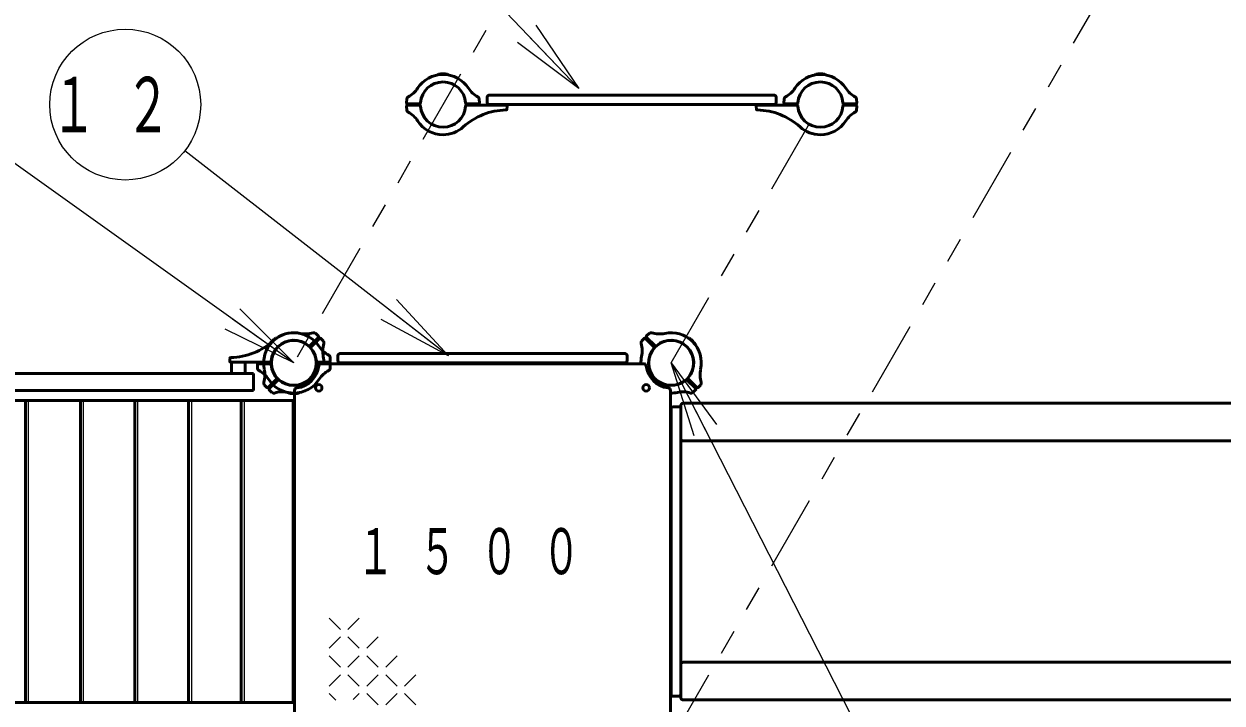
# Model space of a CAD drawing. Units: millimetres on the paper, scale 1:50. Extents: x -365 to 0, y -594 to 257.
# Drawn here: x -258.93 to -211.31, y 169.61 to 196.61 of the extents above; entities that cross this region are included whole.
import ezdxf

# ---------------------------------------------------------------- set-up
doc = ezdxf.new("R2010")
doc.units = ezdxf.units.MM
doc.linetypes.add('USER3', pattern=[8, 3, -1, 1, -1, 1, -1])
doc.layers.add('LY_1', color=140, linetype='Continuous', lineweight=50)
doc.styles.add('ＭＳ ゴシック', font='')
doc.styles.get('ＭＳ ゴシック').set_extended_font_data('MS Gothic')

msp = doc.modelspace()

# ---------------------------------------------------------------- linework, layer by layer
at = {"layer": 'LY_1', "color": 7, "linetype": 'USER3', "lineweight": 13}
for p, q in [((-229.576, 215.398), (-248.205, 183.131)), ((-233.205, 168.131), (-214.576, 200.398)), ((-233.205, 183.131), (-227.274, 193.404))]:
    msp.add_line(p, q, dxfattribs=at)
at = {"layer": 'LY_1', "color": 7, "lineweight": 13}
for p, q in [((-236.881, 194.038), (-243.06, 200.534)), ((-238.587, 196.557), (-236.881, 194.038)), ((-236.881, 194.038), (-239.311, 195.867)), ((-236.881, 194.038), (-238.949, 196.212)), ((-248.205, 183.131), (-260.152, 191.662)), ((-242.062, 183.413), (-252.539, 191.562)), ((-250.356, 185.281), (-248.205, 183.131)), ((-244.123, 185.65), (-242.062, 183.413)), ((-248.205, 183.131), (-250.647, 184.874)), ((-242.062, 183.413), (-244.737, 184.86)), ((-242.062, 183.413), (-244.43, 185.255)), ((-248.205, 183.131), (-250.937, 184.467)), ((-232.287, 180.232), (-233.205, 183.131)), ((-233.205, 183.131), (-231.396, 180.686)), ((-233.205, 183.131), (-231.842, 180.459)), ((-233.205, 183.131), (-223.305, 163.728)), ((-258.76, 181.631), (-258.76, 169.631)), ((-256.579, 181.631), (-256.579, 169.631)), ((-254.416, 181.631), (-254.416, 169.631)), ((-252.279, 181.631), (-252.279, 169.631)), ((-250.174, 181.631), (-250.174, 169.631)), ((-246.353, 172.533), (-246.803, 172.983)), ((-245.603, 172.983), (-246.053, 172.533)), ((-246.353, 172.233), (-246.803, 171.783)), ((-245.603, 171.783), (-246.053, 172.233)), ((-244.853, 172.233), (-245.303, 171.783)), ((-246.353, 171.033), (-246.803, 171.483)), ((-245.603, 171.483), (-246.053, 171.033)), ((-244.853, 171.033), (-245.303, 171.483)), ((-244.103, 171.483), (-244.553, 171.033)), ((-246.353, 170.733), (-246.803, 170.283)), ((-245.603, 170.283), (-246.053, 170.733)), ((-244.853, 170.733), (-245.303, 170.283)), ((-244.103, 170.283), (-244.553, 170.733)), ((-243.353, 170.733), (-243.803, 170.283)), ((-246.536, 169.716), (-246.803, 169.983)), ((-245.603, 169.983), (-245.843, 169.744)), ((-244.853, 169.533), (-245.303, 169.983)), ((-244.103, 169.983), (-244.553, 169.533)), ((-243.353, 169.533), (-243.803, 169.983))]:
    msp.add_line(p, q, dxfattribs=at)
at = {"layer": 'LY_1'}
for p, q in [((-242.474, 194.587), (-242.474, 194.59)), ((-242.074, 194.587), (-242.074, 194.59)), ((-227.474, 194.587), (-227.474, 194.59)), ((-227.074, 194.587), (-227.074, 194.59)), ((-243.723, 193.475), (-243.717, 193.633)), ((-243.212, 193.434), (-243.683, 193.434)), ((-243.212, 193.374), (-243.683, 193.374)), ((-241.337, 193.434), (-240.866, 193.434)), ((-241.337, 193.374), (-239.765, 193.374)), ((-240.826, 193.475), (-240.831, 193.621)), ((-240.524, 193.684), (-240.524, 193.504)), ((-229.124, 193.784), (-240.424, 193.784)), ((-229.124, 193.404), (-240.424, 193.404)), ((-228.212, 193.374), (-229.783, 193.374)), ((-229.024, 193.684), (-229.024, 193.504)), ((-228.723, 193.475), (-228.718, 193.621)), ((-228.212, 193.434), (-228.683, 193.434)), ((-226.337, 193.434), (-225.866, 193.434)), ((-226.337, 193.374), (-225.866, 193.374)), ((-225.826, 193.475), (-225.831, 193.633)), ((-243.723, 193.333), (-243.718, 193.187)), ((-239.725, 193.332), (-239.731, 193.227)), ((-229.823, 193.332), (-229.818, 193.227)), ((-225.826, 193.333), (-225.831, 193.187)), ((-248.9, 184.109), (-248.903, 184.111)), ((-247.564, 183.815), (-247.23, 184.148)), ((-247.521, 183.773), (-247.188, 184.106)), ((-247.231, 184.206), (-247.346, 184.313)), ((-247.13, 184.105), (-247.023, 183.99)), ((-234.28, 184.105), (-234.387, 183.99)), ((-233.889, 183.773), (-234.222, 184.106)), ((-233.847, 183.815), (-234.18, 184.148)), ((-234.179, 184.206), (-234.064, 184.313)), ((-232.51, 184.109), (-232.508, 184.111)), ((-249.183, 183.826), (-249.186, 183.829)), ((-246.455, 183.411), (-246.455, 183.231)), ((-246.355, 183.511), (-235.055, 183.511)), ((-234.955, 183.411), (-234.955, 183.231)), ((-232.227, 183.826), (-232.225, 183.829)), ((-250.754, 183.203), (-250.749, 183.308)), ((-249.143, 183.161), (-250.714, 183.161)), ((-250.677, 183.161), (-250.677, 182.711)), ((-250.133, 183.161), (-250.133, 182.711)), ((-249.654, 183.06), (-249.649, 182.914)), ((-249.143, 183.101), (-249.614, 183.101)), ((-247.268, 183.161), (-246.797, 183.161)), ((-247.268, 183.101), (-246.797, 183.101)), ((-240.705, 183.101), (-247.113, 183.101)), ((-246.757, 183.202), (-246.762, 183.348)), ((-246.757, 183.06), (-246.762, 182.902)), ((-246.355, 183.131), (-235.055, 183.131)), ((-240.705, 183.101), (-234.298, 183.101)), ((-249.812, 182.711), (-276.598, 182.711)), ((-249.812, 182.711), (-249.812, 182.031)), ((-248.889, 182.489), (-249.222, 182.156)), ((-248.847, 182.447), (-249.18, 182.114)), ((-232.564, 182.447), (-232.23, 182.114)), ((-232.521, 182.489), (-232.188, 182.156)), ((-249.812, 182.031), (-276.598, 182.031)), ((-249.28, 182.157), (-249.379, 182.264)), ((-249.179, 182.056), (-249.073, 181.957)), ((-248.405, 181.948), (-248.405, 181.945)), ((-248.175, 175.631), (-248.175, 182.039)), ((-248.005, 181.948), (-248.005, 181.945)), ((-233.235, 175.631), (-233.235, 182.039)), ((-232.231, 182.056), (-232.338, 181.957)), ((-232.13, 182.157), (-232.031, 182.264)), ((-248.205, 181.631), (-278.205, 181.631)), ((-258.869, 181.631), (-258.869, 169.631)), ((-256.691, 181.631), (-256.691, 169.631)), ((-254.532, 181.631), (-254.532, 169.631)), ((-252.398, 181.631), (-252.398, 169.631)), ((-250.295, 181.631), (-250.295, 169.631)), ((-248.205, 181.631), (-248.325, 181.631)), ((-248.228, 181.631), (-248.228, 169.631)), ((-175.225, 181.531), (-232.725, 181.531)), ((-233.205, 181.321), (-233.205, 169.941)), ((-232.885, 181.381), (-233.145, 181.381)), ((-232.825, 169.831), (-232.825, 181.431)), ((-175.225, 180.031), (-232.725, 180.031)), ((-248.175, 175.631), (-248.175, 169.223)), ((-233.235, 175.631), (-233.235, 169.223)), ((-175.225, 171.231), (-232.725, 171.231)), ((-248.205, 169.631), (-278.205, 169.631)), ((-248.205, 169.631), (-248.325, 169.631)), ((-232.885, 169.881), (-233.145, 169.881)), ((-175.225, 169.731), (-232.725, 169.731))]:
    msp.add_line(p, q, dxfattribs=at)
at = {"layer": 'LY_1', "color": 7, "lineweight": 13}
msp.add_circle((-254.907, 193.404), 3, dxfattribs=at)
at = {"layer": 'LY_1'}
for centre, radius in [((-248.205, 183.131), 0.891), ((-233.205, 183.131), 0.891), ((-247.215, 182.141), 0.13), ((-234.195, 182.141), 0.13)]:
    msp.add_circle(centre, radius, dxfattribs=at)
for centre, radius, start, end in [((-242.274, 193.404), 1.2, 90, 147.2728), ((-242.454, 194.59), 0.02, 98.6269, 180), ((-242.274, 193.404), 1.22, 90, 98.6269), ((-242.274, 193.404), 1.22, 81.3731, 90), ((-242.274, 193.404), 1.2, 32.7272, 90), ((-242.094, 194.59), 0.02, 0, 81.3731), ((-227.274, 193.404), 1.2, 90, 147.2728), ((-227.454, 194.59), 0.02, 98.6269, 180), ((-227.274, 193.404), 1.22, 90, 98.6269), ((-227.274, 193.404), 1.22, 81.3731, 90), ((-227.274, 193.404), 1.2, 32.7272, 90), ((-227.094, 194.59), 0.02, 0, 81.3731), ((-244.125, 194.593), 1, 297.4588, 327.2728), ((-242.274, 193.404), 0.9, 90, 175.7293), ((-242.274, 193.404), 0.9, 4.2707, 90), ((-240.423, 194.593), 1, 212.7272, 242.5412), ((-229.125, 194.593), 1, 297.4588, 327.2728), ((-227.274, 193.404), 0.9, 90, 175.7293), ((-227.274, 193.404), 0.9, 4.2707, 90), ((-225.423, 194.593), 1, 212.7272, 242.5412), ((-243.683, 193.474), 0.04, 178, 270), ((-243.683, 193.334), 0.04, 90, 182), ((-243.618, 193.617), 0.1, 117.4588, 178), ((-243.212, 193.474), 0.04, 270, 355.7293), ((-243.212, 193.334), 0.04, 4.2707, 90), ((-241.337, 193.474), 0.04, 184.2707, 270), ((-241.337, 193.334), 0.04, 90, 175.7293), ((-240.931, 193.617), 0.1, 2, 62.5412), ((-240.866, 193.474), 0.04, 270, 2), ((-240.424, 193.684), 0.1, 90, 180), ((-240.424, 193.504), 0.1, 180, 270), ((-239.765, 193.334), 0.04, 357, 90), ((-229.783, 193.334), 0.04, 90, 183), ((-229.124, 193.684), 0.1, 0, 90), ((-229.124, 193.504), 0.1, 270, 0), ((-228.683, 193.474), 0.04, 178, 270), ((-228.618, 193.617), 0.1, 117.4588, 178), ((-228.212, 193.474), 0.04, 270, 355.7293), ((-228.212, 193.334), 0.04, 4.2707, 90), ((-226.337, 193.474), 0.04, 184.2707, 270), ((-226.337, 193.334), 0.04, 90, 175.7293), ((-225.931, 193.617), 0.1, 2, 62.5412), ((-225.866, 193.474), 0.04, 270, 2), ((-225.866, 193.334), 0.04, 358, 90), ((-243.618, 193.191), 0.1, 182, 242.5412), ((-243.618, 193.191), 0.1, 182, 242.5412), ((-244.125, 192.215), 1, 32.7272, 62.5412), ((-242.274, 193.404), 0.9, 184.2707, 270), ((-242.274, 193.404), 0.9, 270, 355.7293), ((-239.721, 190.59), 2.6, 91.0841, 132.2172), ((-239.771, 193.229), 0.04, 271.0842, 357), ((-229.778, 193.229), 0.04, 183, 268.9158), ((-229.828, 190.59), 2.6, 47.7828, 88.9159), ((-227.274, 193.404), 0.9, 184.2707, 270), ((-227.274, 193.404), 0.9, 270, 355.7293), ((-225.423, 192.215), 1, 117.4588, 147.2728), ((-225.931, 193.191), 0.1, 297.4588, 358), ((-225.931, 193.191), 0.1, 297.4588, 358), ((-242.274, 193.404), 1.2, 212.7272, 270), ((-242.274, 193.404), 1.2, 270, 312.2172), ((-227.274, 193.404), 1.2, 227.7828, 270), ((-227.274, 193.404), 1.2, 270, 327.2728), ((-248.205, 183.131), 1.2, 77.7272, 135), ((-248.205, 183.131), 1.2, 90, 132.2172), ((-248.205, 183.131), 1.2, 32.7272, 90), ((-247.738, 185.281), 1, 257.7272, 287.5412), ((-247.406, 184.232), 0.1, 47, 107.5412), ((-234.004, 184.232), 0.1, 72.4588, 133), ((-233.673, 185.281), 1, 252.4588, 282.2728), ((-233.205, 183.131), 1.2, 45, 102.2728), ((-250.759, 185.945), 2.6, 271.0842, 312.2172), ((-248.205, 183.131), 1.2, 135, 192.2728), ((-249.171, 183.843), 0.02, 143.6269, 225), ((-248.205, 183.131), 1.22, 135, 143.6269), ((-248.205, 183.131), 0.9, 90, 175.7293), ((-248.205, 183.131), 1.22, 126.3731, 135), ((-248.917, 184.097), 0.02, 45, 126.3731), ((-248.205, 183.131), 0.9, 49.2707, 135), ((-248.205, 183.131), 0.9, 4.2707, 90), ((-247.259, 184.177), 0.04, 315, 47), ((-247.16, 184.078), 0.04, 43, 135), ((-246.056, 183.599), 1, 162.4588, 192.2728), ((-247.104, 183.93), 0.1, 342.4588, 43), ((-234.306, 183.93), 0.1, 137, 197.5412), ((-235.355, 183.599), 1, 347.7272, 17.5412), ((-234.251, 184.078), 0.04, 45, 137), ((-234.152, 184.177), 0.04, 133, 225), ((-233.205, 183.131), 0.9, 45, 130.7293), ((-232.494, 184.097), 0.02, 53.6269, 135), ((-233.205, 183.131), 1.22, 45, 53.6269), ((-233.205, 183.131), 1.2, 347.7272, 45), ((-233.205, 183.131), 1.22, 36.3731, 45), ((-232.239, 183.843), 0.02, 315, 36.3731), ((-248.205, 183.131), 0.9, 135, 220.7293), ((-247.592, 183.843), 0.04, 229.2707, 315), ((-248.205, 183.131), 0.9, 315, 40.7293), ((-247.493, 183.744), 0.04, 135, 220.7293), ((-246.354, 184.32), 1, 212.7272, 242.5412), ((-248.205, 183.131), 1.2, 358.5675, 12.2728), ((-246.862, 183.344), 0.1, 2, 62.5412), ((-246.862, 183.344), 0.1, 2, 62.5412), ((-246.355, 183.411), 0.1, 90, 180), ((-235.055, 183.411), 0.1, 0, 90), ((-233.205, 183.131), 1.2, 167.7272, 181.4325), ((-233.205, 183.131), 0.9, 139.2707, 225), ((-233.918, 183.744), 0.04, 319.2707, 45), ((-233.819, 183.843), 0.04, 225, 310.7293), ((-233.205, 183.131), 0.9, 319.2707, 45), ((-250.714, 183.201), 0.04, 177, 270), ((-250.709, 183.306), 0.04, 91.0841, 177), ((-249.614, 183.061), 0.04, 90, 182), ((-249.549, 182.918), 0.1, 182, 242.5412), ((-249.143, 183.201), 0.04, 270, 355.7293), ((-249.143, 183.061), 0.04, 4.2707, 90), ((-248.205, 183.131), 0.9, 184.2707, 270), ((-248.205, 183.131), 0.9, 270, 355.7293), ((-248.205, 183.131), 1, 276.7872, 353.2128), ((-247.268, 183.201), 0.04, 184.2707, 270), ((-247.268, 183.061), 0.04, 90, 175.7293), ((-247.113, 183.001), 0.1, 90, 173.2128), ((-246.862, 182.918), 0.1, 297.4588, 358), ((-246.797, 183.201), 0.04, 270, 2), ((-246.797, 183.061), 0.04, 358, 90), ((-246.355, 183.231), 0.1, 180, 270), ((-235.055, 183.231), 0.1, 270, 0), ((-234.298, 183.001), 0.1, 6.7872, 90), ((-233.205, 183.131), 1, 186.7872, 263.2128), ((-250.056, 181.942), 1, 32.7272, 62.5412), ((-250.355, 182.663), 1, 342.4588, 12.2728), ((-248.205, 183.131), 1.2, 212.7272, 270), ((-248.918, 182.518), 0.04, 315, 40.7293), ((-248.819, 182.419), 0.04, 49.2707, 135), ((-248.205, 183.131), 0.9, 229.2707, 315), ((-248.205, 183.131), 1.2, 270, 327.2728), ((-246.354, 181.942), 1, 117.4588, 147.2728), ((-233.205, 183.131), 0.9, 225, 310.7293), ((-232.592, 182.419), 0.04, 45, 130.7293), ((-232.493, 182.518), 0.04, 139.2707, 225), ((-231.056, 182.663), 1, 167.7272, 197.5412), ((-249.306, 182.332), 0.1, 162.4588, 223), ((-249.251, 182.185), 0.04, 223, 315), ((-249.152, 182.086), 0.04, 135, 227), ((-249.004, 182.03), 0.1, 227, 287.5412), ((-248.673, 180.981), 1, 77.7272, 107.5412), ((-248.205, 183.131), 1.2, 257.7272, 271.4325), ((-248.385, 181.945), 0.02, 180, 261.3731), ((-248.075, 182.039), 0.1, 96.7872, 180), ((-248.025, 181.945), 0.02, 278.6269, 0), ((-233.335, 182.039), 0.1, 0, 83.2128), ((-233.205, 183.131), 1.2, 268.5675, 282.2728), ((-232.738, 180.981), 1, 72.4588, 102.2728), ((-232.406, 182.03), 0.1, 252.4588, 313), ((-232.259, 182.086), 0.04, 313, 45), ((-232.16, 182.185), 0.04, 225, 317), ((-232.104, 182.332), 0.1, 317, 17.5412), ((-248.205, 183.131), 1.22, 261.3731, 270), ((-248.205, 183.131), 1.22, 270, 278.6269), ((-232.725, 181.431), 0.1, 90, 180), ((-233.145, 181.321), 0.06, 90, 180), ((-232.885, 181.321), 0.06, 0, 90), ((-232.725, 180.131), 0.1, 180, 270), ((-232.725, 171.131), 0.1, 90, 180), ((-233.145, 169.941), 0.06, 180, 270), ((-232.885, 169.941), 0.06, 270, 0), ((-232.725, 169.831), 0.1, 180, 270)]:
    msp.add_arc(centre, radius, start, end, dxfattribs=at)

# ---------------------------------------------------------------- texts
at = {"layer": 'LY_1', "color": 7, "style": 'ＭＳ ゴシック'}
for s, insert, char_height, attachment_point in [('\\T1.64;\\W0.6;１２', (-254.907, 193.404), 2.199, 5), ('\\T1.64;\\W0.6;１５００', (-245.705, 175.631), 1.833, 4)]:
    msp.add_mtext(s, dxfattribs=dict(at, insert=insert, char_height=char_height, attachment_point=attachment_point))

doc.saveas('drawing.dxf')
